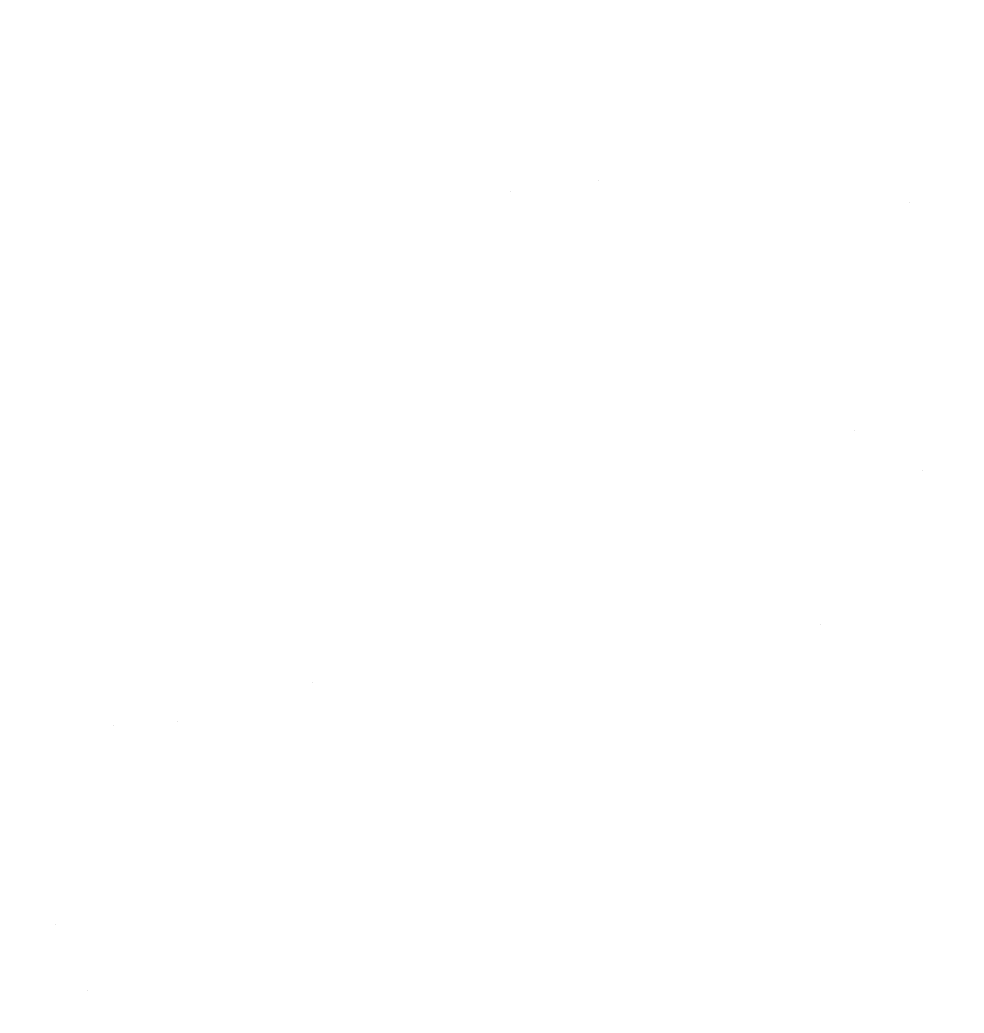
# Model space of a CAD drawing. Extents: x 0.1 to 49.5, y 17.6 to 52.5.
# Drawn here: x 40.928 to 41.955, y 20.398 to 21.478 of the extents above; entities that cross this region are included whole.
import ezdxf

# ---------------------------------------------------------------- set-up
doc = ezdxf.new("R2010")
doc.units = 0
doc.layers.get('0').update_dxf_attribs({"linetype": 'CONTINUOUS'})

msp = doc.modelspace()

# ---------------------------------------------------------------- linework, layer by layer
at = {"color": 7, "const_width": 0.0000000783}
for points in [[(41.2643, 21.3044), (41.2675, 21.2827), (41.2615, 21.2815), (41.256, 21.2808), (41.2508, 21.2805), (41.2434, 21.281), (41.2372, 21.2824), (41.2322, 21.2847), (41.2282, 21.2878), (41.2251, 21.2915), (41.2229, 21.2958), (41.2214, 21.3021), (41.2205, 21.3118), (41.2202, 21.3248), (41.2202, 21.408), (41.204, 21.408), (41.204, 21.4271), (41.2202, 21.4271), (41.2202, 21.4629), (41.2421, 21.4777), (41.2421, 21.4271), (41.2643, 21.4271), (41.2643, 21.408), (41.2421, 21.408), (41.2421, 21.3234), (41.2423, 21.3173), (41.2426, 21.3128), (41.2433, 21.3099), (41.2442, 21.3081), (41.2455, 21.3065), (41.2471, 21.3052), (41.2491, 21.3042), (41.2516, 21.3036), (41.2546, 21.3034), (41.2574, 21.3035), (41.2606, 21.3038), (41.2643, 21.3044)], [(41.0259, 21.329), (41.0488, 21.3259), (41.0441, 21.3122), (41.0375, 21.3007), (41.0288, 21.2914), (41.0181, 21.2846), (41.0057, 21.2805), (40.9915, 21.2791), (40.9738, 21.2813), (40.9586, 21.2878), (40.9462, 21.2987), (40.9369, 21.3135), (40.9313, 21.3318), (40.9294, 21.3535), (40.9313, 21.3761), (40.937, 21.395), (40.9464, 21.4102), (40.9588, 21.4214), (40.9734, 21.4281), (40.9903, 21.4304), (41.0066, 21.4282), (41.0208, 21.4216), (41.0329, 21.4106), (41.0421, 21.3957), (41.0476, 21.3771), (41.0495, 21.355), (41.0495, 21.3533), (41.0494, 21.3512), (41.0494, 21.3485), (40.9522, 21.3485), (40.9541, 21.3338), (40.9582, 21.3217), (40.9644, 21.312), (40.9723, 21.3049), (40.9813, 21.3007), (40.9916, 21.2993), (40.9993, 21.3001), (41.0062, 21.3025), (41.0123, 21.3064), (41.0177, 21.3121), (41.0222, 21.3196), (41.0259, 21.329)], [(41.0765, 21.2824), (41.0765, 21.4271), (41.0963, 21.4271), (41.0963, 21.4065), (41.1073, 21.4198), (41.1211, 21.4277), (41.1378, 21.4304), (41.1454, 21.4299), (41.1526, 21.4283), (41.1594, 21.4257), (41.1654, 21.4222), (41.1704, 21.4181), (41.1742, 21.4134), (41.1771, 21.4079), (41.1794, 21.4019), (41.1811, 21.3952), (41.1817, 21.3896), (41.1822, 21.3816), (41.1823, 21.3714), (41.1823, 21.2824), (41.1602, 21.2824), (41.1602, 21.3704), (41.1599, 21.3796), (41.1591, 21.3871), (41.1576, 21.3928), (41.1555, 21.3975), (41.1524, 21.4014), (41.1485, 21.4047), (41.1439, 21.4072), (41.1388, 21.4086), (41.1331, 21.4091), (41.1241, 21.408), (41.116, 21.4047), (41.1088, 21.3992), (41.1031, 21.3906), (41.0997, 21.378), (41.0985, 21.3614), (41.0985, 21.2824), (41.0765, 21.2824)], [(41.2857, 21.2824), (41.2857, 21.4271), (41.3055, 21.4271), (41.3055, 21.4052), (41.3105, 21.4143), (41.3151, 21.421), (41.3196, 21.4255), (41.324, 21.4282), (41.3287, 21.4298), (41.3337, 21.4304), (41.3412, 21.4295), (41.3488, 21.4269), (41.3564, 21.4225), (41.3488, 21.3997), (41.3434, 21.4027), (41.338, 21.4045), (41.3326, 21.405), (41.328, 21.4045), (41.3236, 21.4029), (41.3196, 21.4002), (41.3162, 21.3966), (41.3134, 21.3921), (41.3114, 21.3868), (41.3094, 21.3778), (41.3081, 21.3683), (41.3077, 21.3582), (41.3077, 21.2824), (41.2857, 21.2824)], [(41.4587, 21.329), (41.4815, 21.3259), (41.4769, 21.3122), (41.4702, 21.3007), (41.4615, 21.2914), (41.4509, 21.2846), (41.4385, 21.2805), (41.4242, 21.2791), (41.4065, 21.2813), (41.3914, 21.2878), (41.3789, 21.2987), (41.3696, 21.3135), (41.364, 21.3318), (41.3622, 21.3535), (41.3641, 21.3761), (41.3697, 21.395), (41.3791, 21.4102), (41.3915, 21.4214), (41.4061, 21.4281), (41.423, 21.4304), (41.4394, 21.4282), (41.4536, 21.4216), (41.4657, 21.4106), (41.4749, 21.3957), (41.4804, 21.3771), (41.4822, 21.355), (41.4822, 21.3533), (41.4822, 21.3512), (41.4821, 21.3485), (41.385, 21.3485), (41.3869, 21.3338), (41.3909, 21.3217), (41.3971, 21.312), (41.405, 21.3049), (41.4141, 21.3007), (41.4244, 21.2993), (41.4321, 21.3001), (41.439, 21.3025), (41.4451, 21.3064), (41.4504, 21.3121), (41.4549, 21.3196), (41.4587, 21.329)], [(41.5052, 21.2704), (41.5266, 21.2669), (41.5281, 21.2602), (41.5305, 21.2548), (41.5341, 21.2508), (41.5402, 21.247), (41.5477, 21.2448), (41.5565, 21.244), (41.566, 21.2448), (41.5739, 21.247), (41.5802, 21.2508), (41.5852, 21.256), (41.5889, 21.2623), (41.5915, 21.2699), (41.5924, 21.2767), (41.593, 21.2872), (41.5931, 21.3014), (41.5826, 21.2908), (41.5706, 21.2845), (41.557, 21.2824), (41.5405, 21.2848), (41.5266, 21.292), (41.5155, 21.3039), (41.5073, 21.3193), (41.5024, 21.3365), (41.5007, 21.3556), (41.5015, 21.369), (41.5037, 21.3818), (41.5075, 21.3938), (41.5127, 21.4046), (41.5192, 21.4136), (41.5271, 21.4208), (41.5361, 21.4261), (41.5461, 21.4293), (41.5572, 21.4304), (41.5716, 21.4281), (41.5843, 21.4212), (41.5952, 21.4097), (41.5952, 21.4271), (41.6155, 21.4271), (41.6155, 21.302), (41.6148, 21.2817), (41.6128, 21.2657), (41.6093, 21.2541), (41.6044, 21.2454), (41.5979, 21.238), (41.5897, 21.2319), (41.5801, 21.2273), (41.5691, 21.2246), (41.5567, 21.2237), (41.5421, 21.225), (41.5296, 21.2289), (41.519, 21.2353), (41.5111, 21.2444), (41.5065, 21.2561), (41.5052, 21.2704)], [(41.7339, 21.3003), (41.7258, 21.2933), (41.7179, 21.2879), (41.7103, 21.2839), (41.7025, 21.2813), (41.6944, 21.2797), (41.6859, 21.2791), (41.6727, 21.2804), (41.6617, 21.2843), (41.6529, 21.2908), (41.6465, 21.2993), (41.6427, 21.3092), (41.6414, 21.3206), (41.6419, 21.3274), (41.6433, 21.3339), (41.6458, 21.34), (41.649, 21.3455), (41.6528, 21.3502), (41.6572, 21.3541), (41.6621, 21.3573), (41.6673, 21.36), (41.673, 21.3621), (41.6781, 21.3634), (41.6846, 21.3646), (41.6927, 21.3658), (41.7089, 21.3683), (41.722, 21.3711), (41.732, 21.3743), (41.7321, 21.3772), (41.7321, 21.3793), (41.7321, 21.3807), (41.7314, 21.3897), (41.7294, 21.3967), (41.7259, 21.4018), (41.7193, 21.4064), (41.711, 21.4092), (41.7008, 21.4101), (41.6913, 21.4094), (41.6836, 21.4074), (41.6778, 21.404), (41.6732, 21.3989), (41.6696, 21.3918), (41.6668, 21.3826), (41.6452, 21.3858), (41.6476, 21.3954), (41.6508, 21.4037), (41.6549, 21.4107), (41.6601, 21.4165), (41.6666, 21.4214), (41.6744, 21.4253), (41.6833, 21.4281), (41.6932, 21.4298), (41.7039, 21.4304), (41.7144, 21.4299), (41.7234, 21.4284), (41.731, 21.426), (41.7374, 21.4229), (41.7425, 21.4192), (41.7464, 21.4151), (41.7493, 21.4103), (41.7516, 21.4047), (41.7532, 21.3984), (41.7538, 21.3931), (41.7542, 21.3855), (41.7543, 21.3757), (41.7543, 21.343), (41.7545, 21.323), (41.755, 21.3086), (41.7557, 21.2998), (41.757, 21.2938), (41.7589, 21.288), (41.7613, 21.2824), (41.7383, 21.2824), (41.7363, 21.2878), (41.7348, 21.2937), (41.7339, 21.3003)], [(41.9433, 21.3003), (41.9352, 21.2933), (41.9274, 21.2879), (41.9197, 21.2839), (41.912, 21.2813), (41.9038, 21.2797), (41.8954, 21.2791), (41.8822, 21.2804), (41.8712, 21.2843), (41.8624, 21.2908), (41.856, 21.2993), (41.8521, 21.3092), (41.8508, 21.3206), (41.8513, 21.3274), (41.8528, 21.3339), (41.8552, 21.34), (41.8584, 21.3455), (41.8622, 21.3502), (41.8666, 21.3541), (41.8715, 21.3573), (41.8768, 21.36), (41.8825, 21.3621), (41.8876, 21.3634), (41.8941, 21.3646), (41.9021, 21.3658), (41.9184, 21.3683), (41.9315, 21.3711), (41.9415, 21.3743), (41.9415, 21.3772), (41.9416, 21.3793), (41.9416, 21.3807), (41.9409, 21.3897), (41.9388, 21.3967), (41.9353, 21.4018), (41.9288, 21.4064), (41.9204, 21.4092), (41.9102, 21.4101), (41.9007, 21.4094), (41.8931, 21.4074), (41.8872, 21.404), (41.8827, 21.3989), (41.879, 21.3918), (41.8762, 21.3826), (41.8546, 21.3858), (41.857, 21.3954), (41.8603, 21.4037), (41.8643, 21.4107), (41.8695, 21.4165), (41.876, 21.4214), (41.8838, 21.4253), (41.8928, 21.4281), (41.9026, 21.4298), (41.9134, 21.4304), (41.9238, 21.4299), (41.9328, 21.4284), (41.9405, 21.426), (41.9468, 21.4229), (41.9519, 21.4192), (41.9558, 21.4151)], [(41.0262, 21.3687), (41.0246, 21.3798), (41.0218, 21.389), (41.0178, 21.3961), (41.0101, 21.4039), (41.001, 21.4086), (40.9905, 21.4102), (40.9809, 21.409), (40.9724, 21.4052), (40.9649, 21.3989), (40.9591, 21.3905), (40.9552, 21.3804), (40.9535, 21.3687), (41.0262, 21.3687)], [(41.4589, 21.3687), (41.4574, 21.3798), (41.4546, 21.389), (41.4506, 21.3961), (41.4429, 21.4039), (41.4338, 21.4086), (41.4232, 21.4102), (41.4137, 21.409), (41.4051, 21.4052), (41.3977, 21.3989), (41.3918, 21.3905), (41.388, 21.3804), (41.3862, 21.3687), (41.4589, 21.3687)], [(41.5234, 21.3574), (41.5246, 21.3401), (41.528, 21.3262), (41.5336, 21.3158), (41.541, 21.3085), (41.5495, 21.3042), (41.5591, 21.3027), (41.5687, 21.3042), (41.5772, 21.3085), (41.5846, 21.3157), (41.5903, 21.326), (41.5938, 21.3397), (41.5949, 21.3565), (41.5937, 21.3728), (41.5902, 21.3861), (41.5843, 21.3966), (41.5768, 21.4041), (41.5682, 21.4086), (41.5588, 21.4101), (41.5494, 21.4086), (41.5411, 21.4042), (41.5337, 21.3968), (41.528, 21.3865), (41.5246, 21.3734), (41.5234, 21.3574)], [(41.732, 21.355), (41.7227, 21.3516), (41.7107, 21.3485), (41.696, 21.3458), (41.6878, 21.3443), (41.6814, 21.3426), (41.6767, 21.3409), (41.6732, 21.3388), (41.6703, 21.3361), (41.668, 21.3329), (41.6663, 21.3293), (41.6653, 21.3254), (41.6649, 21.3212), (41.6657, 21.3151), (41.6679, 21.3096), (41.6716, 21.3049), (41.6768, 21.3013), (41.6833, 21.2991), (41.6912, 21.2984), (41.6994, 21.299), (41.7069, 21.3011), (41.7139, 21.3046), (41.7199, 21.3092), (41.7248, 21.3149), (41.7285, 21.3215), (41.7304, 21.3279), (41.7316, 21.3361), (41.732, 21.346), (41.732, 21.355)], [(41.9415, 21.355), (41.9321, 21.3516), (41.9201, 21.3485), (41.9054, 21.3458), (41.8972, 21.3443), (41.8908, 21.3426), (41.8862, 21.3409), (41.8827, 21.3388), (41.8798, 21.3361), (41.8775, 21.3329), (41.8758, 21.3293), (41.8747, 21.3254), (41.8744, 21.3212), (41.8751, 21.3151), (41.8774, 21.3096), (41.8811, 21.3049), (41.8862, 21.3013), (41.8927, 21.2991), (41.9006, 21.2984), (41.9088, 21.299), (41.9164, 21.3011), (41.9233, 21.3046), (41.9294, 21.3092), (41.9342, 21.3149), (41.9379, 21.3215), (41.9399, 21.3279), (41.9411, 21.3361), (41.9415, 21.346), (41.9415, 21.355)], [(41.9708, 21.2824), (41.9477, 21.2824), (41.9457, 21.2878), (41.9442, 21.2937), (41.9433, 21.3003)], [(40.9368, 20.9332), (40.9368, 21.1334), (40.9569, 21.1334), (40.9569, 21.1146), (40.9618, 21.1213), (40.9672, 21.1268), (40.973, 21.1311), (40.9794, 21.1342), (40.9866, 21.136), (40.9947, 21.1366), (41.0054, 21.1356), (41.0152, 21.1324), (41.0241, 21.1271), (41.0319, 21.1199), (41.0383, 21.1109), (41.0434, 21.1002), (41.047, 21.0882), (41.0491, 21.0756), (41.0499, 21.0621), (41.0491, 21.0478), (41.0467, 21.0345), (41.0427, 21.0221), (41.0372, 21.0112), (41.0302, 21.0021), (41.0218, 20.9949), (41.0126, 20.9896), (41.003, 20.9865), (40.9931, 20.9854), (40.986, 20.986), (40.9794, 20.9877), (40.9733, 20.9906), (40.9678, 20.9943), (40.963, 20.9987), (40.9589, 21.0037), (40.9589, 20.9332), (40.9368, 20.9332)], [(41.1656, 21.0353), (41.1884, 21.0321), (41.1838, 21.0184), (41.1771, 21.0069), (41.1684, 20.9977), (41.1578, 20.9909), (41.1454, 20.9868), (41.1312, 20.9854), (41.1134, 20.9876), (41.0983, 20.9941), (41.0858, 21.005), (41.0765, 21.0197), (41.071, 21.038), (41.0691, 21.0598), (41.071, 21.0823), (41.0766, 21.1012), (41.086, 21.1165), (41.0984, 21.1277), (41.1131, 21.1344), (41.1299, 21.1366), (41.1463, 21.1345), (41.1605, 21.1279), (41.1726, 21.1169), (41.1818, 21.1019), (41.1873, 21.0834), (41.1892, 21.0613), (41.1891, 21.0596), (41.1891, 21.0574), (41.189, 21.0548), (41.0919, 21.0548), (41.0938, 21.0401), (41.0979, 21.0279), (41.1041, 21.0182), (41.1119, 21.0112), (41.121, 21.007), (41.1313, 21.0056), (41.139, 21.0064), (41.1459, 21.0087), (41.152, 21.0127), (41.1573, 21.0183), (41.1619, 21.0259), (41.1656, 21.0353)], [(41.2159, 20.9887), (41.2159, 21.1334), (41.2358, 21.1334), (41.2358, 21.1114), (41.2407, 21.1205), (41.2454, 21.1273), (41.2498, 21.1317), (41.2542, 21.1345), (41.259, 21.1361), (41.264, 21.1366), (41.2714, 21.1358), (41.279, 21.1331), (41.2866, 21.1287), (41.279, 21.106), (41.2736, 21.1089), (41.2683, 21.1107), (41.2629, 21.1113), (41.2582, 21.1108), (41.2539, 21.1092), (41.2499, 21.1065), (41.2464, 21.1028), (41.2436, 21.0984), (41.2416, 21.093), (41.2396, 21.0841), (41.2384, 21.0745), (41.238, 21.0644), (41.238, 20.9887), (41.2159, 20.9887)], [(41.2909, 21.0319), (41.3128, 21.0357), (41.3147, 21.0267), (41.3181, 21.0193), (41.323, 21.0133), (41.3293, 21.009), (41.3372, 21.0064), (41.3465, 21.0056), (41.3558, 21.0063), (41.3633, 21.0086), (41.369, 21.0125), (41.3731, 21.0173), (41.3756, 21.0227), (41.3764, 21.0286), (41.3757, 21.0337), (41.3735, 21.0381), (41.3699, 21.0417), (41.3654, 21.0441), (41.3579, 21.0468), (41.3473, 21.05), (41.3328, 21.0543), (41.3216, 21.0583), (41.3137, 21.0618), (41.3079, 21.0655), (41.3032, 21.0701), (41.2995, 21.0755), (41.2968, 21.0816), (41.2952, 21.0881), (41.2946, 21.095), (41.2951, 21.1012), (41.2964, 21.1072), (41.2986, 21.1129), (41.3016, 21.1181), (41.3052, 21.1226), (41.3095, 21.1266), (41.3133, 21.1292), (41.318, 21.1316), (41.3235, 21.1337), (41.3296, 21.1353), (41.3359, 21.1363), (41.3426, 21.1366), (41.3524, 21.1361), (41.3613, 21.1345), (41.3695, 21.1317), (41.3765, 21.1281), (41.3822, 21.1237), (41.3866, 21.1185), (41.3899, 21.1122), (41.3924, 21.1048), (41.3942, 21.096), (41.3726, 21.0928), (41.371, 21.0997), (41.3682, 21.1055), (41.3641, 21.1102), (41.3587, 21.1137), (41.3521, 21.1158), (41.3442, 21.1165), (41.335, 21.1159), (41.3278, 21.114), (41.3225, 21.1109), (41.3188, 21.107), (41.3167, 21.1026), (41.316, 21.0978), (41.3163, 21.0947), (41.3172, 21.0919), (41.3186, 21.0892), (41.3208, 21.0867), (41.3236, 21.0846), (41.3271, 21.0827), (41.3307, 21.0814), (41.3372, 21.0793), (41.3466, 21.0764), (41.3606, 21.0721), (41.3715, 21.0683), (41.3793, 21.065), (41.385, 21.0616), (41.3899, 21.0574), (41.3938, 21.0522), (41.3967, 21.0461), (41.3985, 21.0391), (41.3991, 21.0312), (41.3984, 21.0232), (41.3962, 21.0155), (41.3927, 21.0081), (41.3877, 21.0014), (41.3815, 20.9958), (41.3741, 20.9913), (41.3656, 20.988), (41.3565, 20.9861), (41.3466, 20.9854), (41.331, 20.9867), (41.3181, 20.9906), (41.3079, 20.9971), (41.3001, 21.0062), (41.2945, 21.0178), (41.2909, 21.0319)], [(41.4171, 21.061), (41.4194, 21.0855), (41.4261, 21.1054), (41.4372, 21.1206), (41.4492, 21.1295), (41.4629, 21.1349), (41.4782, 21.1366), (41.495, 21.1345), (41.5096, 21.128), (41.5221, 21.1171), (41.5316, 21.1024), (41.5372, 21.0844), (41.5391, 21.0631), (41.5383, 21.0458), (41.5358, 21.0311), (41.5316, 21.0191), (41.5258, 21.0093), (41.5185, 21.001), (41.5096, 20.9943), (41.4997, 20.9893), (41.4893, 20.9864), (41.4782, 20.9854), (41.4611, 20.9876), (41.4464, 20.9941), (41.434, 21.0049), (41.4246, 21.0198), (41.419, 21.0385), (41.4171, 21.061)], [(41.565, 20.9887), (41.565, 21.1334), (41.5849, 21.1334), (41.5849, 21.1128), (41.5959, 21.126), (41.6097, 21.134), (41.6263, 21.1366), (41.634, 21.1361), (41.6412, 21.1346), (41.648, 21.1319), (41.654, 21.1285), (41.6589, 21.1244), (41.6627, 21.1196), (41.6657, 21.1142), (41.668, 21.1082), (41.6696, 21.1015), (41.6703, 21.0958), (41.6707, 21.0879), (41.6708, 21.0776), (41.6708, 20.9887), (41.6488, 20.9887), (41.6488, 21.0767), (41.6485, 21.0858), (41.6476, 21.0933), (41.6462, 21.0991), (41.644, 21.1037), (41.641, 21.1077), (41.637, 21.111), (41.6324, 21.1134), (41.6273, 21.1149), (41.6217, 21.1154), (41.6127, 21.1143), (41.6046, 21.111), (41.5973, 21.1054), (41.5916, 21.0968), (41.5882, 21.0842), (41.5871, 21.0677), (41.5871, 20.9887), (41.565, 20.9887)], [(41.7897, 21.0065), (41.7816, 20.9996), (41.7737, 20.9941), (41.766, 20.9902), (41.7583, 20.9875), (41.7502, 20.9859), (41.7417, 20.9854), (41.7285, 20.9867), (41.7175, 20.9906), (41.7087, 20.9971), (41.7023, 21.0055), (41.6985, 21.0155), (41.6972, 21.0268), (41.6977, 21.0337), (41.6991, 21.0402), (41.7015, 21.0462), (41.7047, 21.0517), (41.7086, 21.0564), (41.713, 21.0603), (41.7179, 21.0636), (41.7231, 21.0663), (41.7288, 21.0684), (41.7339, 21.0696), (41.7404, 21.0709), (41.7485, 21.0721), (41.7647, 21.0746), (41.7778, 21.0774), (41.7878, 21.0805), (41.7879, 21.0835), (41.7879, 21.0856), (41.7879, 21.0869), (41.7872, 21.0959), (41.7852, 21.103), (41.7817, 21.108), (41.7751, 21.1126), (41.7668, 21.1154), (41.7565, 21.1163), (41.7471, 21.1157), (41.7394, 21.1136), (41.7336, 21.1103), (41.729, 21.1052), (41.7254, 21.098), (41.7226, 21.0888), (41.701, 21.0921), (41.7034, 21.1017), (41.7066, 21.11), (41.7107, 21.117), (41.7158, 21.1228), (41.7223, 21.1276), (41.7302, 21.1315), (41.7391, 21.1344), (41.749, 21.1361), (41.7597, 21.1366), (41.7702, 21.1362), (41.7792, 21.1347), (41.7868, 21.1323), (41.7932, 21.1291), (41.7983, 21.1255), (41.8022, 21.1213), (41.8051, 21.1165), (41.8074, 21.111), (41.809, 21.1046), (41.8096, 21.0993), (41.81, 21.0918), (41.8101, 21.082), (41.8101, 21.0493), (41.8103, 21.0293), (41.8108, 21.0149), (41.8115, 21.006), (41.8128, 21.0001), (41.8146, 20.9943), (41.8171, 20.9887), (41.7941, 20.9887), (41.7921, 20.9941), (41.7906, 21), (41.7897, 21.0065)], [(41.8355, 21.0319), (41.8573, 21.0357), (41.8593, 21.0267), (41.8627, 21.0193), (41.8676, 21.0133), (41.8739, 21.009), (41.8818, 21.0064), (41.8911, 21.0056), (41.9003, 21.0063), (41.9079, 21.0086), (41.9136, 21.0125), (41.9177, 21.0173), (41.9202, 21.0227), (41.921, 21.0286), (41.9203, 21.0337), (41.9181, 21.0381), (41.9145, 21.0417), (41.91, 21.0441), (41.9024, 21.0468), (41.8919, 21.05), (41.8774, 21.0543), (41.8662, 21.0583), (41.8583, 21.0618), (41.8525, 21.0655), (41.8478, 21.0701), (41.844, 21.0755), (41.8413, 21.0816), (41.8397, 21.0881), (41.8392, 21.095), (41.8396, 21.1012), (41.841, 21.1072), (41.8432, 21.1129), (41.8462, 21.1181), (41.8498, 21.1226), (41.854, 21.1266), (41.8579, 21.1292), (41.8626, 21.1316), (41.8681, 21.1337), (41.8741, 21.1353), (41.8805, 21.1363), (41.8871, 21.1366), (41.8969, 21.1361), (41.9059, 21.1345), (41.9141, 21.1317), (41.9211, 21.1281), (41.9268, 21.1237), (41.9312, 21.1185), (41.9345, 21.1122), (41.937, 21.1048), (41.9388, 21.096), (41.9172, 21.0928), (41.9156, 21.0997), (41.9127, 21.1055), (41.9087, 21.1102), (41.9033, 21.1137), (41.8967, 21.1158), (41.8887, 21.1165), (41.8796, 21.1159), (41.8723, 21.114), (41.867, 21.1109), (41.8634, 21.107), (41.8613, 21.1026), (41.8605, 21.0978), (41.8608, 21.0947), (41.8617, 21.0919), (41.8632, 21.0892), (41.8654, 21.0867), (41.8682, 21.0846), (41.8717, 21.0827), (41.8753, 21.0814), (41.8818, 21.0793), (41.8912, 21.0764), (41.9052, 21.0721), (41.9161, 21.0683), (41.9239, 21.065), (41.9296, 21.0616), (41.9344, 21.0574), (41.9384, 21.0522), (41.9413, 21.0461), (41.9431, 21.0391), (41.9437, 21.0312), (41.943, 21.0232), (41.9408, 21.0155), (41.9372, 21.0081), (41.9323, 21.0014), (41.9261, 20.9958), (41.9187, 20.9913), (41.9102, 20.988), (41.9011, 20.9861), (41.8912, 20.9854), (41.8756, 20.9867), (41.8627, 20.9906), (41.8525, 20.9971), (41.8447, 21.0062), (41.839, 21.0178), (41.8355, 21.0319)], [(40.9568, 21.0602), (40.9579, 21.0432), (40.9613, 21.0294), (40.967, 21.0189), (40.9742, 21.0115), (40.9824, 21.0071), (40.9916, 21.0056), (41.0009, 21.0071), (41.0093, 21.0117), (41.0168, 21.0194), (41.0226, 21.0303), (41.0261, 21.0446), (41.0273, 21.0623), (41.0262, 21.0791), (41.0227, 21.093), (41.0171, 21.1037), (41.0098, 21.1113), (41.0016, 21.1159), (40.9926, 21.1174), (40.9835, 21.1158), (40.9752, 21.1109), (40.9676, 21.1028), (40.9616, 21.0915), (40.958, 21.0774), (40.9568, 21.0602)], [(41.1659, 21.0749), (41.1643, 21.0861), (41.1615, 21.0952), (41.1575, 21.1023), (41.1498, 21.1102), (41.1407, 21.1149), (41.1302, 21.1165), (41.1206, 21.1152), (41.1121, 21.1115), (41.1046, 21.1052), (41.0987, 21.0968), (41.0949, 21.0867), (41.0931, 21.0749), (41.1659, 21.0749)], [(41.4398, 21.061), (41.441, 21.044), (41.4447, 21.0302), (41.4507, 21.0194), (41.4586, 21.0117), (41.4678, 21.0071), (41.4782, 21.0056), (41.4885, 21.0071), (41.4976, 21.0117), (41.5055, 21.0195), (41.5116, 21.0304), (41.5152, 21.0445), (41.5164, 21.0618), (41.5152, 21.0783), (41.5116, 21.0918), (41.5055, 21.1025), (41.4976, 21.1102), (41.4885, 21.1148), (41.4782, 21.1163), (41.4678, 21.1148), (41.4586, 21.1102), (41.4507, 21.1026), (41.4447, 21.0918), (41.441, 21.078), (41.4398, 21.061)], [(41.7878, 21.0613), (41.7785, 21.0578), (41.7665, 21.0548), (41.7518, 21.052), (41.7436, 21.0505), (41.7372, 21.0489), (41.7325, 21.0471), (41.729, 21.045), (41.7261, 21.0424), (41.7238, 21.0392), (41.7221, 21.0355), (41.7211, 21.0316), (41.7207, 21.0275), (41.7215, 21.0213), (41.7237, 21.0159), (41.7274, 21.0112), (41.7326, 21.0075), (41.7391, 21.0053), (41.747, 21.0046), (41.7552, 21.0053), (41.7627, 21.0074), (41.7697, 21.0108), (41.7757, 21.0155), (41.7806, 21.0211), (41.7843, 21.0278), (41.7862, 21.0342), (41.7874, 21.0424), (41.7878, 21.0523), (41.7878, 21.0613)], [(41.3412, 20.6949), (41.3412, 20.8947), (41.3633, 20.8947), (41.3633, 20.6949), (41.3412, 20.6949)], [(41.677, 20.8665), (41.677, 20.8947), (41.699, 20.8947), (41.699, 20.8665), (41.677, 20.8665)], [(41.0218, 20.7479), (41.0435, 20.7448), (41.0399, 20.7294), (41.0338, 20.7164), (41.0253, 20.7058), (41.0148, 20.6979), (41.0028, 20.6932), (40.9893, 20.6917), (40.9726, 20.6938), (40.9583, 20.7003), (40.9463, 20.7111), (40.9373, 20.7259), (40.9319, 20.7444), (40.93, 20.7667), (40.9308, 20.7817), (40.9332, 20.7954), (40.937, 20.8078), (40.9425, 20.8185), (40.9496, 20.8273), (40.9583, 20.8341), (40.9681, 20.839), (40.9785, 20.8419), (40.9894, 20.8429), (41.0027, 20.8416), (41.0143, 20.8376), (41.0241, 20.831), (41.032, 20.8219), (41.0378, 20.8106), (41.0414, 20.7971), (41.0199, 20.7934), (41.0174, 20.8024), (41.0137, 20.8097), (41.0091, 20.8154), (41.0035, 20.8195), (40.9973, 20.8219), (40.9903, 20.8227), (40.9798, 20.8213), (40.9708, 20.8168), (40.9632, 20.8095), (40.9574, 20.7989), (40.9539, 20.7849), (40.9527, 20.7674), (40.9539, 20.7498), (40.9572, 20.7356), (40.9628, 20.725), (40.9702, 20.7177), (40.9789, 20.7133), (40.989, 20.7118), (40.9972, 20.7128), (41.0045, 20.7158), (41.0107, 20.7207), (41.0158, 20.7277), (41.0195, 20.7367), (41.0218, 20.7479)], [(41.1477, 20.6949), (41.1477, 20.7162), (41.1364, 20.7026), (41.1226, 20.6944), (41.1064, 20.6917), (41.0989, 20.6922), (41.0917, 20.6938), (41.0849, 20.6966), (41.0788, 20.7001), (41.0738, 20.7042), (41.07, 20.7089), (41.0671, 20.7142), (41.0648, 20.7203), (41.0632, 20.7271), (41.0625, 20.7328), (41.062, 20.7405), (41.0619, 20.75), (41.0619, 20.8396), (41.0839, 20.8396), (41.0839, 20.7594), (41.0841, 20.748), (41.0845, 20.7393), (41.0853, 20.7335), (41.0872, 20.7275), (41.0901, 20.7224), (41.0941, 20.7183), (41.099, 20.7152), (41.1045, 20.7134), (41.1108, 20.7128), (41.1173, 20.7134), (41.1235, 20.7153), (41.1294, 20.7184), (41.1347, 20.7227), (41.1388, 20.7278), (41.1418, 20.7338), (41.1438, 20.7413), (41.145, 20.7507), (41.1454, 20.7621), (41.1454, 20.8396), (41.1675, 20.8396), (41.1675, 20.6949), (41.1477, 20.6949)], [(41.287, 20.7128), (41.2789, 20.7058), (41.2711, 20.7004), (41.2634, 20.6964), (41.2557, 20.6938), (41.2475, 20.6922), (41.2391, 20.6917), (41.2259, 20.693), (41.2149, 20.6968), (41.2061, 20.7033), (41.1997, 20.7118), (41.1958, 20.7217), (41.1946, 20.7331), (41.195, 20.74), (41.1965, 20.7464), (41.1989, 20.7525), (41.2021, 20.758), (41.2059, 20.7627), (41.2103, 20.7666), (41.2152, 20.7699), (41.2205, 20.7725), (41.2262, 20.7746), (41.2313, 20.7759), (41.2378, 20.7771), (41.2458, 20.7783), (41.2621, 20.7808), (41.2752, 20.7837), (41.2852, 20.7868), (41.2852, 20.7897), (41.2853, 20.7919), (41.2853, 20.7932), (41.2846, 20.8022), (41.2825, 20.8092), (41.279, 20.8143), (41.2725, 20.8189), (41.2641, 20.8217), (41.2539, 20.8226), (41.2444, 20.8219), (41.2368, 20.8199), (41.2309, 20.8165), (41.2264, 20.8115), (41.2227, 20.8043), (41.2199, 20.7951), (41.1984, 20.7984), (41.2007, 20.808), (41.204, 20.8162), (41.208, 20.8232), (41.2132, 20.829), (41.2197, 20.8339), (41.2275, 20.8378), (41.2365, 20.8406), (41.2463, 20.8423), (41.2571, 20.8429), (41.2675, 20.8424), (41.2765, 20.841), (41.2842, 20.8385), (41.2905, 20.8354), (41.2956, 20.8317), (41.2995, 20.8276), (41.3025, 20.8228), (41.3048, 20.8172), (41.3064, 20.8109), (41.307, 20.8056), (41.3074, 20.798), (41.3075, 20.7883), (41.3075, 20.7556), (41.3076, 20.7356), (41.3081, 20.7211), (41.3089, 20.7123), (41.3101, 20.7064), (41.312, 20.7006), (41.3145, 20.6949), (41.2914, 20.6949), (41.2894, 20.7003), (41.2879, 20.7063), (41.287, 20.7128)], [(41.4805, 20.6395), (41.4805, 20.7103), (41.4766, 20.7053), (41.4718, 20.7008), (41.4661, 20.697), (41.4598, 20.694), (41.4532, 20.6923), (41.4464, 20.6917), (41.4317, 20.694), (41.4184, 20.7008), (41.4065, 20.7122), (41.3972, 20.7277), (41.3916, 20.7465), (41.3898, 20.7686), (41.3905, 20.7827), (41.3928, 20.7957), (41.3966, 20.8078), (41.4018, 20.8184), (41.4084, 20.8271), (41.4163, 20.834), (41.4252, 20.8389), (41.4347, 20.8419), (41.4447, 20.8429), (41.4597, 20.8404), (41.4723, 20.8329), (41.4827, 20.8203), (41.4827, 20.8396), (41.5026, 20.8396), (41.5026, 20.6395), (41.4805, 20.6395)], [(41.6225, 20.6949), (41.6225, 20.7162), (41.6112, 20.7026), (41.5974, 20.6944), (41.5812, 20.6917), (41.5737, 20.6922), (41.5665, 20.6938), (41.5597, 20.6966), (41.5536, 20.7001), (41.5486, 20.7042), (41.5448, 20.7089), (41.5419, 20.7142), (41.5397, 20.7203), (41.538, 20.7271), (41.5373, 20.7328), (41.5368, 20.7405), (41.5367, 20.75), (41.5367, 20.8396), (41.5588, 20.8396), (41.5588, 20.7594), (41.5589, 20.748), (41.5593, 20.7393), (41.5601, 20.7335), (41.562, 20.7275), (41.5649, 20.7224), (41.5689, 20.7183), (41.5738, 20.7152), (41.5793, 20.7134), (41.5856, 20.7128), (41.5921, 20.7134), (41.5983, 20.7153), (41.6042, 20.7184), (41.6095, 20.7227), (41.6136, 20.7278), (41.6166, 20.7338), (41.6186, 20.7413), (41.6198, 20.7507), (41.6202, 20.7621), (41.6202, 20.8396), (41.6423, 20.8396), (41.6423, 20.6949), (41.6225, 20.6949)], [(41.677, 20.8396), (41.699, 20.8396), (41.699, 20.6949), (41.677, 20.6949), (41.677, 20.8396)], [(41.8218, 20.7415), (41.8446, 20.7384), (41.84, 20.7247), (41.8333, 20.7132), (41.8246, 20.7039), (41.814, 20.6971), (41.8015, 20.693), (41.7873, 20.6917), (41.7696, 20.6938), (41.7545, 20.7004), (41.742, 20.7112), (41.7327, 20.726), (41.7271, 20.7443), (41.7253, 20.7661), (41.7272, 20.7886), (41.7328, 20.8075), (41.7422, 20.8227), (41.7546, 20.8339), (41.7692, 20.8407), (41.7861, 20.8429), (41.8024, 20.8407), (41.8167, 20.8341), (41.8288, 20.8231), (41.838, 20.8082), (41.8435, 20.7897), (41.8453, 20.7676), (41.8453, 20.7659), (41.8453, 20.7637), (41.8452, 20.761), (41.7481, 20.761), (41.75, 20.7464), (41.754, 20.7342), (41.7602, 20.7245), (41.7681, 20.7175), (41.7772, 20.7132), (41.7874, 20.7118), (41.7951, 20.7126), (41.8021, 20.715), (41.8082, 20.7189), (41.8135, 20.7246), (41.818, 20.7321), (41.8218, 20.7415)], [(41.8721, 20.6949), (41.8721, 20.8396), (41.8919, 20.8396), (41.8919, 20.8177), (41.8969, 20.8268), (41.9015, 20.8336), (41.906, 20.838), (41.9104, 20.8407), (41.9151, 20.8424), (41.9201, 20.8429), (41.9276, 20.842), (41.9352, 20.8394), (41.9428, 20.835), (41.9352, 20.8122), (41.9298, 20.8152), (41.9244, 20.817), (41.919, 20.8176), (41.9144, 20.817), (41.91, 20.8154), (41.906, 20.8127), (41.9026, 20.8091), (41.8998, 20.8046), (41.8978, 20.7993), (41.8958, 20.7903), (41.8945, 20.7808), (41.8941, 20.7707), (41.8941, 20.6949), (41.8721, 20.6949)], [(41.4125, 20.7677), (41.4136, 20.7506), (41.4171, 20.7367), (41.423, 20.7258), (41.4305, 20.718), (41.4389, 20.7134), (41.4483, 20.7118), (41.4572, 20.7133), (41.4653, 20.7177), (41.4725, 20.7251), (41.4782, 20.7355), (41.4816, 20.749), (41.4827, 20.7655), (41.4815, 20.7832), (41.478, 20.7977), (41.472, 20.809), (41.4644, 20.8171), (41.456, 20.8219), (41.4468, 20.8236), (41.4377, 20.8221), (41.4296, 20.8175), (41.4225, 20.81), (41.4169, 20.7993), (41.4136, 20.7852), (41.4125, 20.7677)], [(41.822, 20.7812), (41.8204, 20.7923), (41.8177, 20.8015), (41.8137, 20.8086), (41.806, 20.8164), (41.7968, 20.8212), (41.7863, 20.8227), (41.7767, 20.8215), (41.7682, 20.8177), (41.7608, 20.8114), (41.7549, 20.803), (41.7511, 20.793), (41.7493, 20.7812), (41.822, 20.7812)], [(41.2852, 20.7676), (41.2758, 20.7641), (41.2638, 20.761), (41.2491, 20.7583), (41.2409, 20.7568), (41.2345, 20.7551), (41.2299, 20.7534), (41.2264, 20.7513), (41.2235, 20.7486), (41.2212, 20.7454), (41.2195, 20.7418), (41.2184, 20.7379), (41.2181, 20.7338), (41.2188, 20.7276), (41.2211, 20.7221), (41.2248, 20.7174), (41.2299, 20.7138), (41.2364, 20.7116), (41.2443, 20.7109), (41.2525, 20.7116), (41.2601, 20.7136), (41.267, 20.7171), (41.2731, 20.7217), (41.2779, 20.7274), (41.2816, 20.734), (41.2836, 20.7405), (41.2848, 20.7486), (41.2852, 20.7586), (41.2852, 20.7676)], [(41.3899, 20.4231), (41.3931, 20.4015), (41.3871, 20.4003), (41.3815, 20.3995), (41.3764, 20.3993), (41.369, 20.3998), (41.3628, 20.4012), (41.3578, 20.4035), (41.3538, 20.4066), (41.3507, 20.4103), (41.3484, 20.4146), (41.3469, 20.4209), (41.346, 20.4305), (41.3457, 20.4436), (41.3457, 20.5268), (41.3296, 20.5268), (41.3296, 20.5459), (41.3457, 20.5459), (41.3457, 20.5817), (41.3677, 20.5964), (41.3677, 20.5459), (41.3899, 20.5459), (41.3899, 20.5268), (41.3677, 20.5268), (41.3677, 20.4422), (41.3678, 20.436), (41.3682, 20.4315), (41.3689, 20.4287), (41.3698, 20.4269), (41.3711, 20.4253), (41.3727, 20.424), (41.3747, 20.423), (41.3772, 20.4224), (41.3802, 20.4222), (41.3829, 20.4223), (41.3861, 20.4226), (41.3899, 20.4231)], [(41.4116, 20.5727), (41.4116, 20.6009), (41.4337, 20.6009), (41.4337, 20.5727), (41.4116, 20.5727)], [(41.6766, 20.5727), (41.6766, 20.6009), (41.6987, 20.6009), (41.6987, 20.5727), (41.6766, 20.5727)], [(40.928, 20.4444), (40.9498, 20.4482), (40.9517, 20.4392), (40.9552, 20.4318), (40.96, 20.4259), (40.9664, 20.4215), (40.9742, 20.419), (40.9835, 20.4181), (40.9928, 20.4189), (41.0003, 20.4211), (41.0061, 20.425), (41.0102, 20.4298), (41.0126, 20.4352), (41.0134, 20.4411), (41.0127, 20.4463), (41.0105, 20.4506), (41.0069, 20.4542), (41.0024, 20.4566), (40.9949, 20.4593), (40.9844, 20.4625), (40.9698, 20.4668), (40.9586, 20.4708), (40.9507, 20.4743), (40.945, 20.478), (40.9402, 20.4826), (40.9365, 20.4881), (40.9338, 20.4941), (40.9322, 20.5006), (40.9316, 20.5075), (40.9321, 20.5138), (40.9334, 20.5197), (40.9356, 20.5254), (40.9386, 20.5306), (40.9422, 20.5351), (40.9465, 20.5391), (40.9503, 20.5418), (40.955, 20.5441), (40.9605, 20.5462), (40.9666, 20.5479), (40.9729, 20.5488), (40.9796, 20.5492), (40.9894, 20.5486), (40.9984, 20.547), (41.0065, 20.5443), (41.0136, 20.5406), (41.0193, 20.5362), (41.0236, 20.531), (41.0269, 20.5248), (41.0294, 20.5173), (41.0312, 20.5086), (41.0096, 20.5053), (41.008, 20.5122), (41.0052, 20.518), (41.0011, 20.5227), (40.9958, 20.5262), (40.9891, 20.5283), (40.9812, 20.529), (40.972, 20.5284), (40.9648, 20.5265), (40.9595, 20.5234), (40.9559, 20.5195), (40.9537, 20.5151), (40.953, 20.5103), (40.9533, 20.5073), (40.9542, 20.5044), (40.9557, 20.5017), (40.9578, 20.4993), (40.9606, 20.4971), (40.9641, 20.4952), (40.9678, 20.4939), (40.9743, 20.4918), (40.9836, 20.4889), (40.9977, 20.4846), (41.0086, 20.4808), (41.0163, 20.4776), (41.022, 20.4742), (41.0269, 20.4699), (41.0308, 20.4647), (41.0338, 20.4586), (41.0355, 20.4516), (41.0361, 20.4437), (41.0354, 20.4357), (41.0333, 20.428), (41.0297, 20.4206), (41.0248, 20.4139), (41.0186, 20.4083), (41.0111, 20.4039), (41.0027, 20.4006), (40.9935, 20.3986), (40.9836, 20.3979), (40.9681, 20.3992), (40.9552, 20.4031), (40.9449, 20.4096), (40.9371, 20.4187), (40.9315, 20.4303), (40.928, 20.4444)], [(41.1515, 20.4478), (41.1743, 20.4447), (41.1697, 20.431), (41.163, 20.4195), (41.1543, 20.4102), (41.1437, 20.4034), (41.1313, 20.3993), (41.1171, 20.3979), (41.0993, 20.4001), (41.0842, 20.4066), (41.0717, 20.4175), (41.0624, 20.4323), (41.0569, 20.4505), (41.055, 20.4723), (41.0569, 20.4948), (41.0625, 20.5137), (41.0719, 20.529), (41.0843, 20.5402), (41.099, 20.5469), (41.1158, 20.5492), (41.1322, 20.547), (41.1464, 20.5404), (41.1585, 20.5294), (41.1677, 20.5145), (41.1732, 20.4959), (41.1751, 20.4738), (41.175, 20.4721), (41.175, 20.4699), (41.1749, 20.4673), (41.0778, 20.4673), (41.0797, 20.4526), (41.0838, 20.4405), (41.09, 20.4308), (41.0978, 20.4237), (41.1069, 20.4195), (41.1172, 20.4181), (41.1249, 20.4189), (41.1318, 20.4212), (41.1379, 20.4252), (41.1432, 20.4308), (41.1478, 20.4384), (41.1515, 20.4478)], [(41.202, 20.4012), (41.202, 20.5459), (41.2219, 20.5459), (41.2219, 20.5253), (41.2329, 20.5386), (41.2467, 20.5465), (41.2633, 20.5492), (41.271, 20.5486), (41.2782, 20.5471), (41.285, 20.5445), (41.291, 20.541), (41.2959, 20.5369), (41.2998, 20.5321), (41.3027, 20.5267), (41.305, 20.5207), (41.3066, 20.514), (41.3073, 20.5083), (41.3077, 20.5004), (41.3079, 20.4902), (41.3079, 20.4012), (41.2858, 20.4012), (41.2858, 20.4892), (41.2855, 20.4984), (41.2846, 20.5058), (41.2832, 20.5116), (41.2811, 20.5162), (41.278, 20.5202), (41.2741, 20.5235), (41.2694, 20.5259), (41.2643, 20.5274), (41.2587, 20.5279), (41.2497, 20.5268), (41.2416, 20.5235), (41.2343, 20.518), (41.2287, 20.5093), (41.2252, 20.4968), (41.2241, 20.4802), (41.2241, 20.4012), (41.202, 20.4012)], [(41.4673, 20.4012), (41.4673, 20.5459), (41.487, 20.5459), (41.487, 20.5256), (41.4916, 20.5322), (41.497, 20.5379), (41.5033, 20.5427), (41.5104, 20.5463), (41.5181, 20.5484), (41.5265, 20.5492), (41.5356, 20.5484), (41.5435, 20.5462), (41.5502, 20.5425), (41.5558, 20.5374), (41.5601, 20.5312), (41.5633, 20.5238), (41.5746, 20.5379), (41.588, 20.5463), (41.6035, 20.5492), (41.6154, 20.5478), (41.6254, 20.5439), (41.6333, 20.5372), (41.6391, 20.5279), (41.6426, 20.5156), (41.6437, 20.5005), (41.6437, 20.4012), (41.6218, 20.4012), (41.6218, 20.4923), (41.6215, 20.5012), (41.6208, 20.5083), (41.6196, 20.5135), (41.6178, 20.5176), (41.6152, 20.521), (41.6118, 20.524), (41.6079, 20.5262), (41.6035, 20.5275), (41.5986, 20.5279), (41.59, 20.5268), (41.5824, 20.5234), (41.5758, 20.5178), (41.5708, 20.5096), (41.5677, 20.4988), (41.5667, 20.4853), (41.5667, 20.4012), (41.5446, 20.4012), (41.5446, 20.4952), (41.544, 20.5052), (41.5423, 20.5134), (41.5393, 20.5197), (41.5349, 20.5243), (41.529, 20.527), (41.5216, 20.5279), (41.5155, 20.5273), (41.5098, 20.5255), (41.5044, 20.5225), (41.4996, 20.5183), (41.4958, 20.513), (41.4929, 20.5065), (41.4909, 20.4985), (41.4897, 20.4884), (41.4893, 20.4763), (41.4893, 20.4012), (41.4673, 20.4012)], [(41.8214, 20.4478), (41.8442, 20.4447), (41.8396, 20.431), (41.8329, 20.4195), (41.8242, 20.4102), (41.8136, 20.4034), (41.8012, 20.3993), (41.787, 20.3979), (41.7692, 20.4001), (41.7541, 20.4066), (41.7416, 20.4175), (41.7323, 20.4323), (41.7268, 20.4505), (41.7249, 20.4723), (41.7268, 20.4948), (41.7324, 20.5137), (41.7418, 20.529), (41.7542, 20.5402), (41.7689, 20.5469), (41.7857, 20.5492), (41.8021, 20.547), (41.8163, 20.5404), (41.8284, 20.5294), (41.8376, 20.5145), (41.8431, 20.4959), (41.845, 20.4738), (41.8449, 20.4721), (41.8449, 20.4699), (41.8448, 20.4673), (41.7477, 20.4673), (41.7496, 20.4526), (41.7537, 20.4405), (41.7599, 20.4308), (41.7677, 20.4237), (41.7768, 20.4195), (41.7871, 20.4181), (41.7948, 20.4189), (41.8017, 20.4212), (41.8078, 20.4252), (41.8131, 20.4308), (41.8177, 20.4384), (41.8214, 20.4478)], [(41.8719, 20.4012), (41.8719, 20.5459), (41.8918, 20.5459), (41.8918, 20.5253), (41.9028, 20.5386), (41.9166, 20.5465), (41.9332, 20.5492), (41.9409, 20.5486), (41.9481, 20.5471), (41.9549, 20.5445), (41.9609, 20.541)], [(41.4116, 20.5459), (41.4337, 20.5459), (41.4337, 20.4012), (41.4116, 20.4012), (41.4116, 20.5459)], [(41.6766, 20.5459), (41.6987, 20.5459), (41.6987, 20.4012), (41.6766, 20.4012), (41.6766, 20.5459)], [(41.1518, 20.4874), (41.1502, 20.4986), (41.1474, 20.5077), (41.1434, 20.5148), (41.1357, 20.5227), (41.1266, 20.5274), (41.1161, 20.529), (41.1065, 20.5277), (41.098, 20.524), (41.0905, 20.5177), (41.0846, 20.5093), (41.0808, 20.4992), (41.079, 20.4874), (41.1518, 20.4874)], [(41.8217, 20.4874), (41.8201, 20.4986), (41.8173, 20.5077), (41.8133, 20.5148), (41.8056, 20.5227), (41.7965, 20.5274), (41.786, 20.529), (41.7764, 20.5277), (41.7679, 20.524), (41.7604, 20.5177), (41.7545, 20.5093), (41.7507, 20.4992), (41.7489, 20.4874), (41.8217, 20.4874)], [(41.9554, 20.4984), (41.9545, 20.5058), (41.9531, 20.5116), (41.951, 20.5162), (41.9479, 20.5202), (41.944, 20.5235), (41.9394, 20.5259), (41.9342, 20.5274), (41.9286, 20.5279), (41.9196, 20.5268), (41.9115, 20.5235), (41.9042, 20.518), (41.8986, 20.5093), (41.8951, 20.4968), (41.894, 20.4802), (41.894, 20.4012), (41.8719, 20.4012)]]:
    msp.add_lwpolyline(points, dxfattribs=at)

doc.saveas('drawing.dxf')
